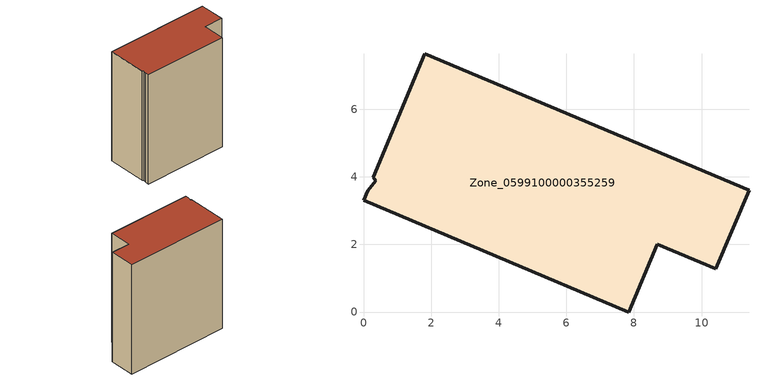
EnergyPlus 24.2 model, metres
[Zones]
Zone_0599100000355259
 floor ground (C_G): 0.37,3.88 0.29,3.99 1.82,7.63 11.4,3.6 10.43,1.28 8.69,2.01 7.84,0 0,3.3 0.12,3.58 z0
 wall outside (C_F): 0.12,3.58 0,3.3 7.84,0 8.69,2.01 10.43,1.28 11.4,3.6 1.82,7.63 0.29,3.99 0.37,3.88 0.12,3.58 z0:11.38
 roof outside (C_R): 0.29,3.99 0.37,3.88 0.12,3.58 0,3.3 7.84,0 8.69,2.01 10.43,1.28 11.4,3.6 1.82,7.63 z11.38
[BUILDING]
Pand.0599100000355259: North Axis=0; Terrain=City; Loads Convergence Tolerance Value=0.04; Temperature Convergence Tolerance Value=0.4; Solar Distribution=FullExterior; Maximum Number of Warmup Days=25; Minimum Number of Warmup Days=1
[Site:Location]
Rotterdam.The.Hague.AP_ZH_NLD Design_Conditions: Latitude=51.96; Longitude=4.45; Time Zone=1; Elevation=-4.5
[SITE:GROUNDTEMPERATURE:BUILDINGSURFACE]
18, 18, 18, 18, 18, 18, 18, 18, 18, 18, 18, 18
[MATERIAL] Thermal Absorptance=0.9; Solar Absorptance=0.7; Visible Absorptance=0.7
Name | Roughness | Thickness | Conductivity | Density | Specific Heat
G.TI.1992-2005 | MediumSmooth | 0.15 | 0.06 | 540 | 1210
F.TI.1992-2005 | Rough | 0.3 | 0.12 | 1920 | 840
R.TI.1992-2005 | MediumRough | 0.2 | 0.08 | 1500 | 1000
[CONSTRUCTION]
C_G: G.TI.1992-2005
C_F: F.TI.1992-2005
C_R: R.TI.1992-2005
[ZONE]
Zone_0599100000355259: Type=1; Multiplier=1; Ceiling Height=Autocalculate; Volume=Autocalculate; Floor Area=autocalculate; Part of Total Floor Area=Yes
[ZONEINFILTRATION:DESIGNFLOWRATE]
Infil_Zone_0599100000355259: Zone or ZoneList or Space or SpaceList=Zone_0599100000355259; Schedule=AlwaysOn; Design Flow Rate Calculation Method=Flow/Area; Flow Rate per Floor Area=0.0015; Constant Term Coefficient=1; Temperature Term Coefficient=0; Velocity Term Coefficient=0; Velocity Squared Term Coefficient=0
[HVACTEMPLATE:ZONE:IDEALLOADSAIRSYSTEM]
Zone_0599100000355259: Maximum Heating Supply Air Temperature=50; Minimum Cooling Supply Air Temperature=13; Maximum Heating Supply Air Humidity Ratio=0.0156; Minimum Cooling Supply Air Humidity Ratio=0.0077; Heating Limit=NoLimit; Cooling Limit=NoLimit; Dehumidification Control Type=ConstantSensibleHeatRatio; Cooling Sensible Heat Ratio=0.7; Dehumidification Setpoint=60; Humidification Control Type=None; Humidification Setpoint=30; Outdoor Air Method=None; Outdoor Air Flow Rate per Person=0.00944; Outdoor Air Flow Rate per Zone Floor Area=0; Outdoor Air Flow Rate per Zone=0; Demand Controlled Ventilation Type=None; Outdoor Air Economizer Type=NoEconomizer; Heat Recovery Type=None; Sensible Heat Recovery Effectiveness=0.7; Latent Heat Recovery Effectiveness=0.65
[ZONECONTROL:THERMOSTAT]
ThermostatControl_Zone_0599100000355259: Zone or ZoneList=Zone_0599100000355259; Control Type Schedule=DualSetpointControlType; Control 1=Thermostat_Zone_0599100000355259; Temperature Difference Between Cutout And Setpoint=0
[THERMOSTATSETPOINT:DUALSETPOINT]
Thermostat_Zone_0599100000355259: Heating Setpoint Temperature Schedule=HeatingSetpoint_Zone_0599100000355259; Cooling Setpoint Temperature Schedule=CoolingSetpoint_Zone_0599100000355259
[SCHEDULE:COMPACT]
HeatingSetpoint_Zone_0599100000355259: Through: 12/31, For: AllDays, Until: 24:00, 21
CoolingSetpoint_Zone_0599100000355259: Through: 12/31, For: AllDays, Until: 24:00, 24
DualSetpointControlType: Through: 12/31, For: AllDays, Until: 24:00, 4
AlwaysOn: Through: 12/31, For: AllDays, Until: 24:00, 1
